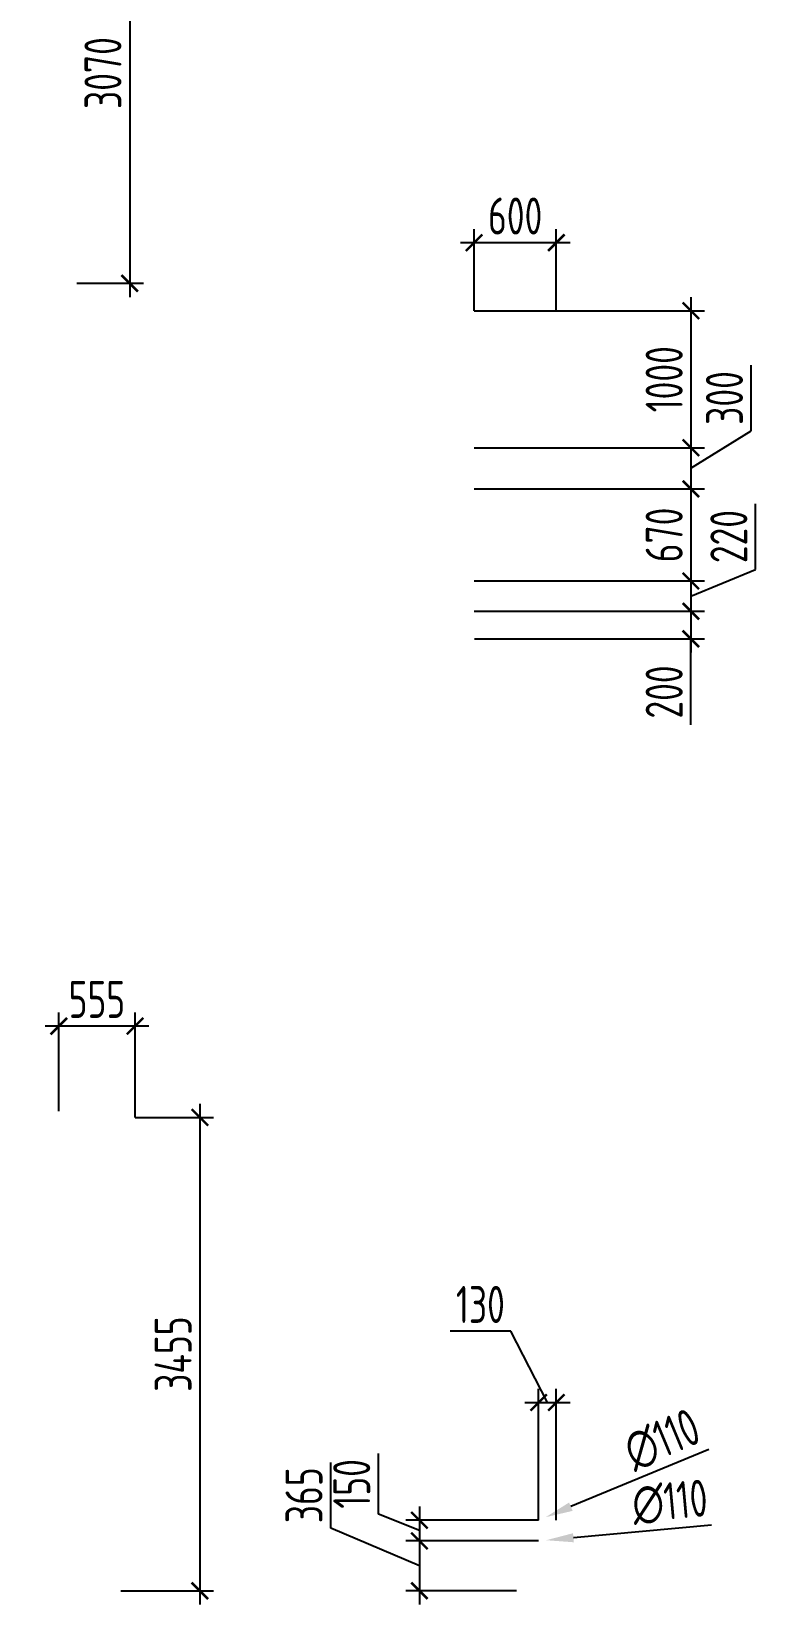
# Model space of a CAD drawing. Header units: millimetres. Extents: x -346952 to 536090, y 55086 to 131231.
# Drawn here: x -29331 to -24047, y 61556 to 73034 of the extents above; entities that cross this region are included whole.
import ezdxf

# ---------------------------------------------------------------- set-up
doc = ezdxf.new("R2010")
doc.units = ezdxf.units.MM
doc.layers.add('РАЗМЕРЫ КРОВЛИ ОВ', color=204, linetype='Continuous')
doc.layers.get('0').off()
doc.styles.add('ISOCPEUR', font='isocpeur.ttf', dxfattribs={"width": 0.7})
doc.dimstyles.new('R_100', dxfattribs={"dimtxt": 270, "dimasz": 120, "dimexe": 100, "dimexo": 0, "dimgap": 60, "dimtad": 1, "dimdec": 0, "dimrnd": 5, "dimzin": 0, "dimdsep": 46, "dimtxsty": 'ISOCPEUR', "dimblk": 'ARCHTICK', "dimcen": 0, "dimdle": 100, "dimclrd": 256, "dimclre": 256, "dimclrt": 256, "dimadec": 0, "dimazin": 0, "dimtfac": 2, "dimtdec": 0, "dimtofl": 0, "dimtmove": 1, "dimatfit": 3, "dimfxl": 1, "dimtvp": 3, "dimtolj": 1, "dimtzin": 0, "dimarcsym": 0})

# ---------------------------------------------------------------- blocks, each defined once
blk = doc.blocks.new('_ArchTick')
at = {"color": 0, "linetype": 'ByBlock', "const_width": 0.15}
blk.add_lwpolyline([(-0.5, -0.5), (0.5, 0.5)], dxfattribs=at)
blk = doc.blocks.new('*D3011')
at = {"layer": 'РАЗМЕРЫ КРОВЛИ ОВ', "lineweight": -2, "transparency": 16777216}
for p, q in [((-28475, 65776), (-29231, 65776)), ((-29131, 65155), (-29131, 65876)), ((-28575, 65110), (-28575, 65876))]:
    blk.add_line(p, q, dxfattribs=at)
at = {"layer": 'РАЗМЕРЫ КРОВЛИ ОВ', "lineweight": -2, "transparency": 16777216, "xscale": 120, "yscale": 120, "zscale": 120, "rotation": 180}
blk.add_blockref('_ArchTick', (-29131, 65776), dxfattribs=at)
at = {"layer": 'РАЗМЕРЫ КРОВЛИ ОВ', "lineweight": -2, "transparency": 16777216, "xscale": 120, "yscale": 120, "zscale": 120}
blk.add_blockref('_ArchTick', (-28575, 65776), dxfattribs=at)
at = {"layer": 'РАЗМЕРЫ КРОВЛИ ОВ', "transparency": 16777216, "insert": (-28853, 65971), "char_height": 270, "attachment_point": 5, "style": 'ISOCPEUR'}
blk.add_mtext('\\A1;555', dxfattribs=at)
blk = doc.blocks.new('*D3012')
at = {"layer": 'РАЗМЕРЫ КРОВЛИ ОВ', "lineweight": -2, "transparency": 16777216}
for p, q in [((-28102, 65210), (-28102, 61556)), ((-28575, 65110), (-28002, 65110)), ((-28678, 61656), (-28002, 61656))]:
    blk.add_line(p, q, dxfattribs=at)
at = {"layer": 'РАЗМЕРЫ КРОВЛИ ОВ', "lineweight": -2, "transparency": 16777216, "xscale": 120, "yscale": 120, "zscale": 120}
for p, rotation in [((-28102, 65110), 90), ((-28102, 61656), 270)]:
    blk.add_blockref('_ArchTick', p, dxfattribs=dict(at, rotation=rotation))
at = {"layer": 'РАЗМЕРЫ КРОВЛИ ОВ', "transparency": 16777216, "insert": (-28297, 63383), "char_height": 270, "attachment_point": 5, "rotation": 90, "style": 'ISOCPEUR'}
blk.add_mtext('\\A1;3455', dxfattribs=at)
blk = doc.blocks.new('*D3016')
at = {"layer": 'РАЗМЕРЫ КРОВЛИ ОВ', "lineweight": -2, "transparency": 16777216}
for p, q in [((-26799, 62216), (-26799, 62657)), ((-26500, 62096), (-26799, 62216)), ((-26500, 62271), (-26500, 61920)), ((-25630, 62171), (-26600, 62171)), ((-25631, 62020), (-26600, 62020))]:
    blk.add_line(p, q, dxfattribs=at)
at = {"layer": 'РАЗМЕРЫ КРОВЛИ ОВ', "lineweight": -2, "transparency": 16777216, "xscale": 120, "yscale": 120, "zscale": 120}
for p, rotation in [((-26500, 62171), 90), ((-26500, 62020), 270)]:
    blk.add_blockref('_ArchTick', p, dxfattribs=dict(at, rotation=rotation))
at = {"layer": 'РАЗМЕРЫ КРОВЛИ ОВ', "transparency": 16777216, "insert": (-26994, 62436), "char_height": 270, "attachment_point": 5, "rotation": 90, "style": 'ISOCPEUR'}
blk.add_mtext('\\A1;150', dxfattribs=at)
blk = doc.blocks.new('*D3017')
at = {"layer": 'РАЗМЕРЫ КРОВЛИ ОВ', "lineweight": -2, "transparency": 16777216}
for p, q in [((-27147, 62113), (-27147, 62592)), ((-26500, 61838), (-27147, 62113)), ((-26500, 62120), (-26500, 61556)), ((-25631, 62020), (-26600, 62020)), ((-25791, 61656), (-26600, 61656))]:
    blk.add_line(p, q, dxfattribs=at)
at = {"layer": 'РАЗМЕРЫ КРОВЛИ ОВ', "lineweight": -2, "transparency": 16777216, "xscale": 120, "yscale": 120, "zscale": 120}
for p, rotation in [((-26500, 62020), 90), ((-26500, 61656), 270)]:
    blk.add_blockref('_ArchTick', p, dxfattribs=dict(at, rotation=rotation))
at = {"layer": 'РАЗМЕРЫ КРОВЛИ ОВ', "transparency": 16777216, "insert": (-27342, 62353), "char_height": 270, "attachment_point": 5, "rotation": 90, "style": 'ISOCPEUR'}
blk.add_mtext('\\A1;365', dxfattribs=at)
blk = doc.blocks.new('*D3018')
at = {"layer": 'РАЗМЕРЫ КРОВЛИ ОВ', "lineweight": -2, "transparency": 16777216}
for p, q in [((-25834, 63550), (-26276, 63550)), ((-25565, 63030), (-25834, 63550)), ((-25630, 62171), (-25630, 63130)), ((-25501, 62171), (-25501, 63130)), ((-25730, 63030), (-25401, 63030))]:
    blk.add_line(p, q, dxfattribs=at)
at = {"layer": 'РАЗМЕРЫ КРОВЛИ ОВ', "lineweight": -2, "transparency": 16777216, "xscale": 120, "yscale": 120, "zscale": 120, "rotation": 180}
blk.add_blockref('_ArchTick', (-25630, 63030), dxfattribs=at)
at = {"layer": 'РАЗМЕРЫ КРОВЛИ ОВ', "lineweight": -2, "transparency": 16777216, "xscale": 120, "yscale": 120, "zscale": 120}
blk.add_blockref('_ArchTick', (-25501, 63030), dxfattribs=at)
at = {"layer": 'РАЗМЕРЫ КРОВЛИ ОВ', "transparency": 16777216, "insert": (-26055, 63745), "char_height": 270, "attachment_point": 5, "style": 'ISOCPEUR'}
blk.add_mtext('\\A1;130', dxfattribs=at)
blk = doc.blocks.new('*D3030')
at = {"layer": 'РАЗМЕРЫ КРОВЛИ ОВ', "lineweight": -2, "transparency": 16777216}
blk.add_line((-24389, 62688), (-25395, 62270), dxfattribs=at)
at = {"layer": 'РАЗМЕРЫ КРОВЛИ ОВ', "transparency": 16777216}
blk.add_solid([(-25408, 62300), (-25382, 62239), (-25579, 62193)], dxfattribs=at)
at = {"layer": 'РАЗМЕРЫ КРОВЛИ ОВ', "transparency": 16777216, "insert": (-24729, 62758), "char_height": 270, "attachment_point": 5, "rotation": 22.5954, "style": 'ISOCPEUR'}
blk.add_mtext('\\A1;∅110', dxfattribs=at)
blk = doc.blocks.new('*D3031')
at = {"layer": 'РАЗМЕРЫ КРОВЛИ ОВ', "lineweight": -2, "transparency": 16777216}
blk.add_line((-24369, 62135), (-25376, 62043), dxfattribs=at)
at = {"layer": 'РАЗМЕРЫ КРОВЛИ ОВ', "transparency": 16777216}
blk.add_solid([(-25379, 62076), (-25373, 62010), (-25575, 62025)], dxfattribs=at)
at = {"layer": 'РАЗМЕРЫ КРОВЛИ ОВ', "transparency": 16777216, "insert": (-24672, 62303), "char_height": 270, "attachment_point": 5, "rotation": 5.2003, "style": 'ISOCPEUR'}
blk.add_mtext('\\A1;∅110', dxfattribs=at)
blk = doc.blocks.new('*D3151')
at = {"layer": 'РАЗМЕРЫ КРОВЛИ ОВ', "lineweight": -2, "transparency": 16777216}
for p, q in [((-29331, 74265), (-28514, 74265)), ((-28614, 74365), (-28614, 71096)), ((-29000, 71196), (-28514, 71196))]:
    blk.add_line(p, q, dxfattribs=at)
at = {"layer": 'РАЗМЕРЫ КРОВЛИ ОВ', "lineweight": -2, "transparency": 16777216, "xscale": 120, "yscale": 120, "zscale": 120}
for p, rotation in [((-28614, 74265), 90), ((-28614, 71196), 270)]:
    blk.add_blockref('_ArchTick', p, dxfattribs=dict(at, rotation=rotation))
at = {"layer": 'РАЗМЕРЫ КРОВЛИ ОВ', "transparency": 16777216, "insert": (-28809, 72730), "char_height": 270, "attachment_point": 5, "rotation": 90, "style": 'ISOCPEUR'}
blk.add_mtext('\\A1;3070', dxfattribs=at)
blk = doc.blocks.new('*D3235')
at = {"layer": 'РАЗМЕРЫ КРОВЛИ ОВ', "lineweight": -2, "transparency": 16777216}
for p, q in [((-24519, 71096), (-24519, 69896)), ((-26101, 70996), (-24419, 70996)), ((-26101, 69996), (-24419, 69996))]:
    blk.add_line(p, q, dxfattribs=at)
at = {"layer": 'РАЗМЕРЫ КРОВЛИ ОВ', "lineweight": -2, "transparency": 16777216, "xscale": 120, "yscale": 120, "zscale": 120}
for p, rotation in [((-24519, 70996), 90), ((-24519, 69996), 270)]:
    blk.add_blockref('_ArchTick', p, dxfattribs=dict(at, rotation=rotation))
at = {"layer": 'РАЗМЕРЫ КРОВЛИ ОВ', "transparency": 16777216, "insert": (-24714, 70496), "char_height": 270, "attachment_point": 5, "rotation": 90, "style": 'ISOCPEUR'}
blk.add_mtext('\\A1;1000', dxfattribs=at)
blk = doc.blocks.new('*D3236')
at = {"layer": 'РАЗМЕРЫ КРОВЛИ ОВ', "lineweight": -2, "transparency": 16777216}
for p, q in [((-24079, 70119), (-24079, 70598)), ((-24519, 69846), (-24079, 70119)), ((-24519, 70096), (-24519, 69596)), ((-26101, 69996), (-24419, 69996)), ((-26101, 69696), (-24419, 69696))]:
    blk.add_line(p, q, dxfattribs=at)
at = {"layer": 'РАЗМЕРЫ КРОВЛИ ОВ', "lineweight": -2, "transparency": 16777216, "xscale": 120, "yscale": 120, "zscale": 120}
for p, rotation in [((-24519, 69996), 90), ((-24519, 69696), 270)]:
    blk.add_blockref('_ArchTick', p, dxfattribs=dict(at, rotation=rotation))
at = {"layer": 'РАЗМЕРЫ КРОВЛИ ОВ', "transparency": 16777216, "insert": (-24274, 70359), "char_height": 270, "attachment_point": 5, "rotation": 90, "style": 'ISOCPEUR'}
blk.add_mtext('\\A1;300', dxfattribs=at)
blk = doc.blocks.new('*D3237')
at = {"layer": 'РАЗМЕРЫ КРОВЛИ ОВ', "lineweight": -2, "transparency": 16777216}
for p, q in [((-24519, 69796), (-24519, 68924)), ((-26101, 69696), (-24419, 69696)), ((-26101, 69024), (-24419, 69024))]:
    blk.add_line(p, q, dxfattribs=at)
at = {"layer": 'РАЗМЕРЫ КРОВЛИ ОВ', "lineweight": -2, "transparency": 16777216, "xscale": 120, "yscale": 120, "zscale": 120}
for p, rotation in [((-24519, 69696), 90), ((-24519, 69024), 270)]:
    blk.add_blockref('_ArchTick', p, dxfattribs=dict(at, rotation=rotation))
at = {"layer": 'РАЗМЕРЫ КРОВЛИ ОВ', "transparency": 16777216, "insert": (-24714, 69360), "char_height": 270, "attachment_point": 5, "rotation": 90, "style": 'ISOCPEUR'}
blk.add_mtext('\\A1;670', dxfattribs=at)
blk = doc.blocks.new('*D3238')
at = {"layer": 'РАЗМЕРЫ КРОВЛИ ОВ', "lineweight": -2, "transparency": 16777216}
for p, q in [((-24047, 69109), (-24047, 69588)), ((-24519, 69124), (-24519, 68703)), ((-24519, 68914), (-24047, 69109)), ((-26101, 69024), (-24419, 69024)), ((-26101, 68803), (-24419, 68803))]:
    blk.add_line(p, q, dxfattribs=at)
at = {"layer": 'РАЗМЕРЫ КРОВЛИ ОВ', "lineweight": -2, "transparency": 16777216, "xscale": 120, "yscale": 120, "zscale": 120}
for p, rotation in [((-24519, 69024), 90), ((-24519, 68803), 270)]:
    blk.add_blockref('_ArchTick', p, dxfattribs=dict(at, rotation=rotation))
at = {"layer": 'РАЗМЕРЫ КРОВЛИ ОВ', "transparency": 16777216, "insert": (-24242, 69348), "char_height": 270, "attachment_point": 5, "rotation": 90, "style": 'ISOCPEUR'}
blk.add_mtext('\\A1;220', dxfattribs=at)
blk = doc.blocks.new('*D3239')
at = {"layer": 'РАЗМЕРЫ КРОВЛИ ОВ', "lineweight": -2, "transparency": 16777216}
for p, q in [((-24519, 68903), (-24519, 68502)), ((-26101, 68803), (-24419, 68803)), ((-26099, 68602), (-24419, 68602)), ((-24519, 67974), (-24519, 68602))]:
    blk.add_line(p, q, dxfattribs=at)
at = {"layer": 'РАЗМЕРЫ КРОВЛИ ОВ', "lineweight": -2, "transparency": 16777216, "xscale": 120, "yscale": 120, "zscale": 120}
for p, rotation in [((-24519, 68803), 90), ((-24519, 68602), 270)]:
    blk.add_blockref('_ArchTick', p, dxfattribs=dict(at, rotation=rotation))
at = {"layer": 'РАЗМЕРЫ КРОВЛИ ОВ', "transparency": 16777216, "insert": (-24714, 68214), "char_height": 270, "attachment_point": 5, "rotation": 90, "style": 'ISOCPEUR'}
blk.add_mtext('\\A1;200', dxfattribs=at)
blk = doc.blocks.new('*D3240')
at = {"layer": 'РАЗМЕРЫ КРОВЛИ ОВ', "lineweight": -2, "transparency": 16777216}
for p, q in [((-26101, 70996), (-26101, 71592)), ((-25501, 70996), (-25501, 71592)), ((-25401, 71492), (-26201, 71492))]:
    blk.add_line(p, q, dxfattribs=at)
at = {"layer": 'РАЗМЕРЫ КРОВЛИ ОВ', "lineweight": -2, "transparency": 16777216, "xscale": 120, "yscale": 120, "zscale": 120, "rotation": 180}
blk.add_blockref('_ArchTick', (-26101, 71492), dxfattribs=at)
at = {"layer": 'РАЗМЕРЫ КРОВЛИ ОВ', "lineweight": -2, "transparency": 16777216, "xscale": 120, "yscale": 120, "zscale": 120}
blk.add_blockref('_ArchTick', (-25501, 71492), dxfattribs=at)
at = {"layer": 'РАЗМЕРЫ КРОВЛИ ОВ', "transparency": 16777216, "insert": (-25801, 71687), "char_height": 270, "attachment_point": 5, "style": 'ISOCPEUR'}
blk.add_mtext('\\A1;600', dxfattribs=at)

msp = doc.modelspace()

# ---------------------------------------------------------------- dimensions: what is measured, and where the dimension line sits
at = {"layer": 'РАЗМЕРЫ КРОВЛИ ОВ'}
for base, p1, p2, picture, middle in [((-28613.9, 71195.7), (-29330.7, 74265.1), (-29000.2, 71195.7), '*D3151', (-28808.9, 72730.4)), ((-24518.8, 69995.7), (-26100.8, 70995.7), (-26100.8, 69995.7), '*D3235', (-24713.8, 70495.7)), ((-24518.8069, 69024.1549), (-26100.8388, 69695.6759), (-26100.8388, 69024.1549), '*D3237', (-24713.8069, 69359.9154)), ((-28101.7, 61655.7), (-28575.4, 65110.1), (-28678.5, 61655.7), '*D3012', (-28296.7, 63382.9))]:
    dim = msp.add_linear_dim(base=base, p1=p1, p2=p2, angle=90, dimstyle='R_100', override={"dimpost": '\\X'}, dxfattribs=at)
    dim.commit()
    dim.dimension.update_dxf_attribs({"geometry": picture, "text_midpoint": middle})
for base, p1, p2, picture, middle in [((-26100.8, 71492.5), (-25500.7, 70995.7), (-26100.8, 70995.7), '*D3240', (-25800.8, 71687.5)), ((-29130.7, 65776.3), (-28575.4, 65110.1), (-29130.7, 65155.3), '*D3011', (-28853.1, 65971.3))]:
    dim = msp.add_linear_dim(base=base, p1=p1, p2=p2, dimstyle='R_100', override={"dimpost": '\\X'}, dxfattribs=at)
    dim.commit()
    dim.dimension.update_dxf_attribs({"geometry": picture, "text_midpoint": middle})
for base, p1, p2, picture, middle in [((-24518.8, 69695.7), (-26100.8, 69995.7), (-26100.8, 69695.7), '*D3236', (-24078.8, 70179.3)), ((-24518.8, 68803.5), (-26100.8, 69024.2), (-26100.8, 68803.5), '*D3238', (-24047.3, 69168.9)), ((-24518.8, 68601.9), (-26100.8, 68803.5), (-26099.1, 68601.9), '*D3239', (-24352.5, 68213.6)), ((-26499.7, 62019.8), (-25630.2, 62171.5), (-25631.2, 62019.8), '*D3016', (-26799.3, 62275.6)), ((-26499.7, 61655.7), (-25631.2, 62019.8), (-25791.3, 61655.7), '*D3017', (-27146.6, 62173))]:
    dim = msp.add_linear_dim(base=base, p1=p1, p2=p2, angle=90, dimstyle='R_100', override={"dimpost": '\\X'}, dxfattribs=at)
    dim.commit()
    dim.dimension.update_dxf_attribs({"geometry": picture, "text_midpoint": middle, "dimtype": 160})
dim = msp.add_linear_dim(base=(-25500.6975, 63029.5155), p1=(-25630.1984, 62171.4742), p2=(-25500.6975, 62171.4742), dimstyle='R_100', override={"dimpost": '\\X'}, dxfattribs=at)
dim.commit()
dim.dimension.update_dxf_attribs({"geometry": '*D3018', "text_midpoint": (-25894.3845, 63549.5155), "dimtype": 160})
for p1, p2, picture, middle in [((-25681, 62150.5), (-25579.4, 62192.7), '*D3030', (-24654.2, 62577.8)), ((-25685, 62014.9), (-25575.4, 62024.9), '*D3031', (-24654.2, 62108.7))]:
    dim = msp.add_diameter_dim_2p(p1=p1, p2=p2, dimstyle='R_100', override={"dimasz": 200, "dimpost": '\\X', "dimblk1": 'ArchTick', "dimsah": 1}, dxfattribs=at)
    dim.commit()
    dim.dimension.update_dxf_attribs({"geometry": picture, "text_midpoint": middle, "dimtype": 163})

doc.saveas('drawing.dxf')
